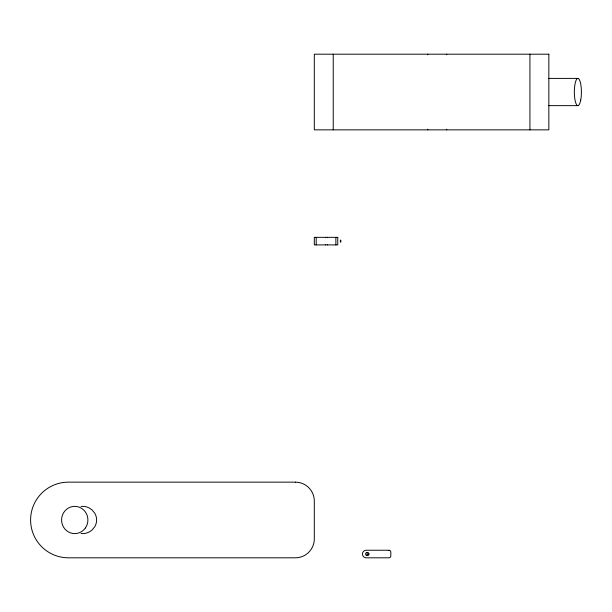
<?xml version="1.0" encoding="UTF-8"?>
<svg xmlns="http://www.w3.org/2000/svg" width="612" height="612" viewBox="0 0 612 612"><rect width="100%" height="100%" fill="white"/><g stroke="black" fill="none" stroke-linecap="round" stroke-linejoin="round"><path stroke-width="0.92" d="M548.842 78.405L577.873 78.405M548.842 105.639L577.873 105.639M529.931 54.193L529.931 129.851M446.706 54.193L446.706 54.835M446.706 129.209L446.706 129.851M427.796 54.193L427.796 54.835M427.796 129.209L427.796 129.851M335.873 237.341L335.873 244.907M333.226 54.193L333.226 129.851M327.55 237.341L327.55 237.731M327.55 244.509L327.55 244.907M325.661 237.341L325.661 237.731M325.661 244.509L325.661 244.907M316.205 237.341L316.205 244.907M366.825 552.911A1.385 1.385 0 0 1 368.776 553.202A1.385 1.385 0 0 1 368.462 555.153A1.385 1.385 0 0 1 366.519 554.824M81.052 533.519A14.489 14.489 0 0 0 89.574 531.767L91.961 530.099L94.738 526.787A13.257 13.257 0 0 0 94.745 513.162L91.961 509.857L89.574 508.182A14.489 14.489 0 0 0 81.052 506.438M340.318 240.975C340.876 245.412 341.251 237.219 340.318 240.975M548.842 54.193L314.308 54.193L314.308 129.851L548.842 129.851L548.842 54.193M337.763 237.341L314.308 237.341L314.308 244.907L337.763 244.907L337.763 237.341M295.397 482.149L68.429 482.149A37.829 37.829 0 0 0 30.6 519.978A37.829 37.829 0 0 0 68.429 557.807L295.397 557.807A18.911 18.911 0 0 0 314.308 538.889L314.308 501.067A18.911 18.911 0 0 0 295.397 482.149M388.941 550.242L366.244 550.242A3.779 3.779 0 0 0 362.465 554.021A3.779 3.779 0 0 0 366.244 557.807L388.941 557.807A1.89 1.89 0 0 0 390.831 555.918L390.831 552.131A1.89 1.89 0 0 0 388.941 550.242M367.942 554.824A1.362 1.316 -90 0 0 367.016 552.667A1.362 1.316 -90 0 0 365.678 554.579A1.362 1.316 -90 0 0 367.942 554.824M85.389 527.98A13.617 13.15 -90 0 0 76.125 506.438A13.617 13.15 -90 0 0 62.73 525.517A13.617 13.15 -90 0 0 85.389 527.98M580.727 100.024A13.617 3.527 -90 0 0 578.241 78.481A13.617 3.527 -90 0 0 574.653 97.56A13.617 3.527 -90 0 0 580.727 100.024"/></g></svg>
